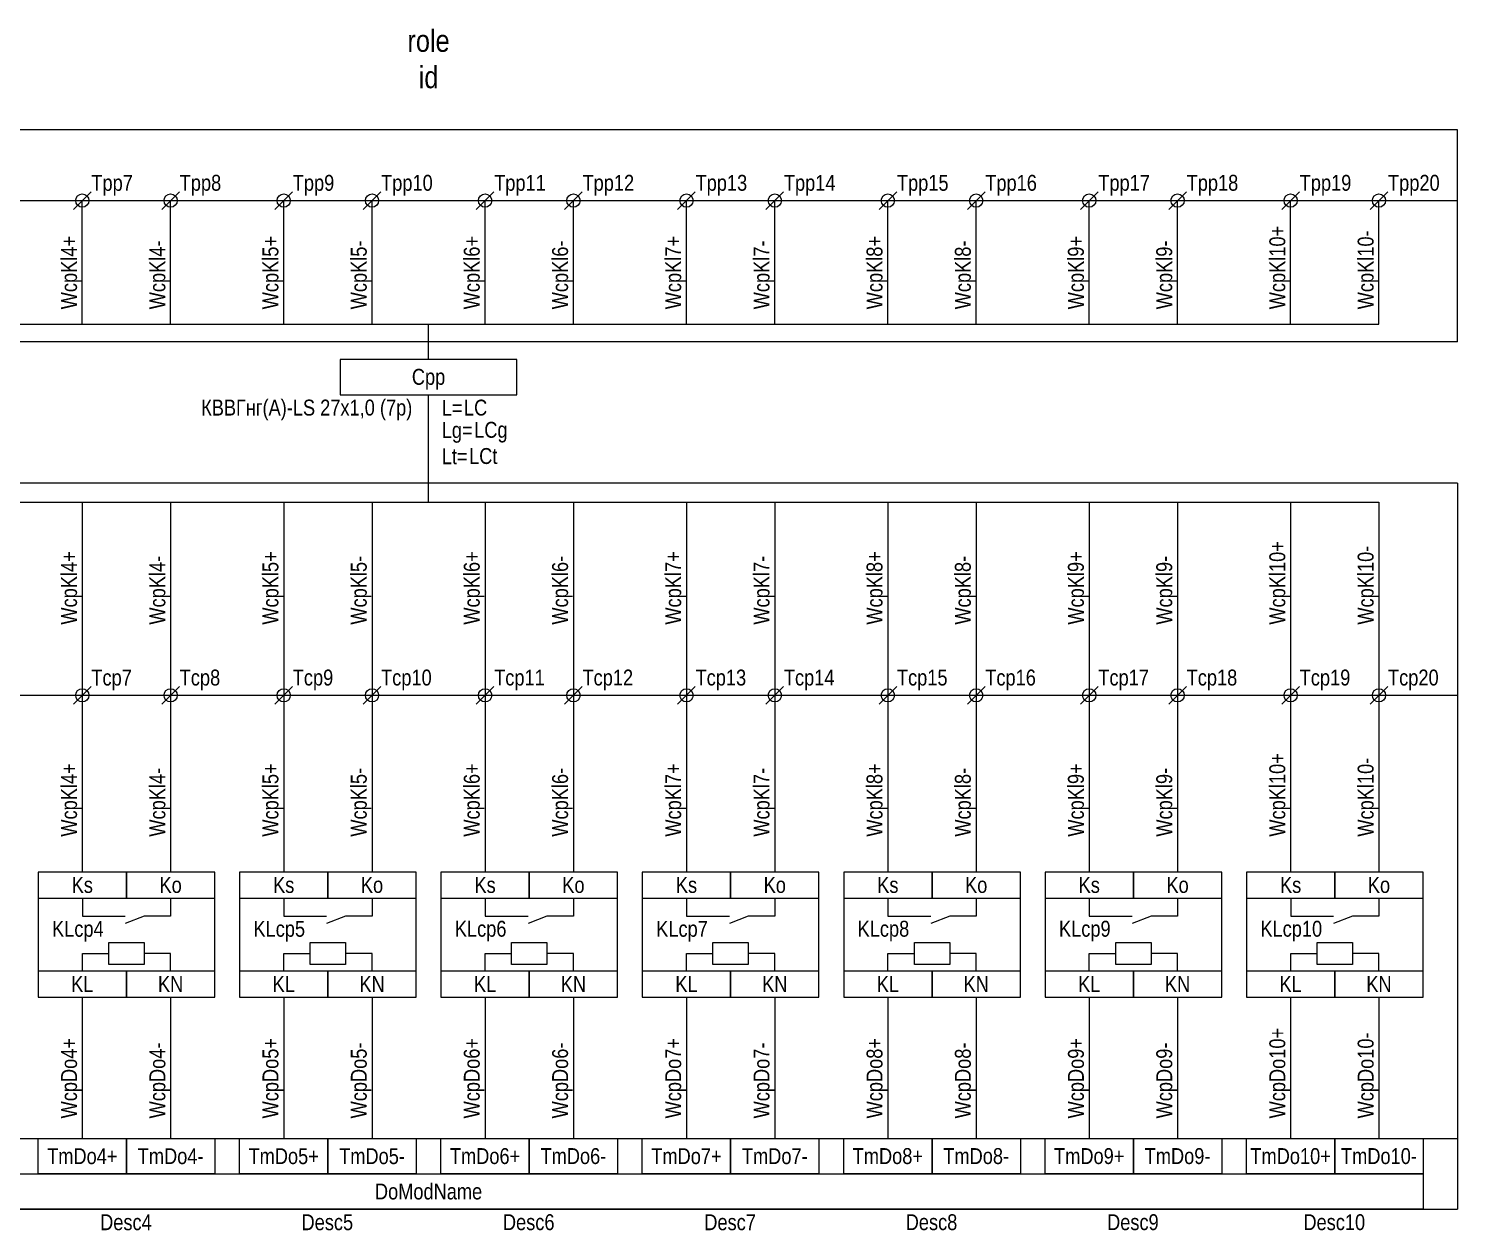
# Model space of a CAD drawing. Header units: millimetres. Extents: x 20 to 296, y -159 to -5.
# Drawn here: x 133.8 to 295.6, y -145.6 to -9.5 of the extents above; entities that cross this region are included whole.
import ezdxf

# ---------------------------------------------------------------- set-up
doc = ezdxf.new("R2010")
doc.units = ezdxf.units.MM
doc.header["$MEASUREMENT"] = 0
doc.linetypes.add('1_1', pattern=[2000, 1000, -1000])
doc.linetypes.add('4_2_1_2', pattern=[6702.777624, 3527.777672, -1763.888836, 0, -1411.111116])
for name, color, linetype in [('cp_params_di', 7, 'Continuous'), ('cp_params_do', 7, 'Continuous'), ('cp_static_di', 7, 'Continuous'), ('cp_static_do', 7, 'Continuous'), ('id_params_di', 7, 'Continuous'), ('id_params_do', 7, 'Continuous'), ('id_static_di', 7, 'Continuous'), ('id_static_do', 7, 'Continuous')]:
    doc.layers.add(name, color=color, linetype=linetype)
doc.styles.add('СГЕНЕРИР_СТИЛЬ_1', font='ARIALN.TTF')

msp = doc.modelspace()

# ---------------------------------------------------------------- linework, layer by layer
at = {"layer": 'cp_static_di', "color": 7, "linetype": '1_1', "lineweight": 15, "ltscale": 100}
msp.add_line((295.603377, -60.999998), (56.525773, -61), dxfattribs=at)
at = {"layer": 'cp_static_di', "color": 7, "linetype": 'Continuous', "lineweight": 15, "ltscale": 100}
for p, q in [((71.525771, -63.142923), (286.720803, -63.142931)), ((139.924115, -63.142925), (139.924117, -85.000002)), ((149.924115, -63.142925), (149.924117, -85.000002)), ((162.723563, -63.142927), (162.723565, -85.000004)), ((172.723563, -63.142927), (172.723565, -85.000004)), ((185.523011, -63.142926), (185.523013, -85.000003)), ((195.523011, -63.142926), (195.523013, -85.000003)), ((208.322459, -63.142928), (208.322461, -85.000005)), ((218.322459, -63.142928), (218.322461, -85.000005)), ((231.121907, -63.142927), (231.121908, -85.000004)), ((241.121907, -63.142927), (241.121908, -85.000004)), ((253.921355, -63.142929), (253.921356, -85.000006)), ((263.921355, -63.142929), (263.921356, -85.000006)), ((276.720803, -63.142931), (276.720804, -85.000008)), ((286.720803, -63.142931), (286.720804, -85.000008)), ((138.924117, -86.000002), (140.924117, -84.000002)), ((148.924117, -86.000002), (150.924117, -84.000002)), ((161.723565, -86.000004), (163.723565, -84.000004)), ((171.723565, -86.000001), (173.723565, -84.000001)), ((184.523013, -86.000003), (186.523013, -84.000003)), ((194.523013, -86.000003), (196.523013, -84.000003)), ((207.322461, -86.000005), (209.322461, -84.000005)), ((217.322461, -86.000002), (219.322461, -84.000002)), ((230.121908, -86.000004), (232.121908, -84.000004)), ((240.121908, -86.000004), (242.121908, -84.000004)), ((252.921356, -86.000006), (254.921356, -84.000006)), ((262.921356, -86.000003), (264.921356, -84.000003)), ((275.720804, -86.000008), (277.720804, -84.000008)), ((285.720804, -86.000005), (287.720804, -84.000005)), ((132.124669, -135.178822), (295.603377, -135.17882)), ((132.124669, -143.178822), (295.603377, -143.17882))]:
    msp.add_line(p, q, dxfattribs=at)
at = {"layer": 'cp_static_di', "color": 7, "linetype": '4_2_1_2', "lineweight": 15, "ltscale": 100}
msp.add_line((56.525773, -85), (295.603377, -84.999998), dxfattribs=at)
at = {"layer": 'cp_static_di', "color": 7, "linetype": 'Continuous', "lineweight": 15, "ltscale": 100}
for centre in [(139.924117, -85.000002), (149.924117, -85.000002), (162.723565, -85.000004), (172.723565, -85.000001), (185.523013, -85.000003), (195.523013, -85.000003), (208.322461, -85.000005), (218.322461, -85.000002), (231.121908, -85.000004), (241.121908, -85.000004), (253.921356, -85.000006), (263.921356, -85.000003), (276.720804, -85.000008), (286.720804, -85.000005)]:
    msp.add_circle(centre, 0.75, dxfattribs=at)
at = {"layer": 'cp_static_do', "color": 7, "linetype": '1_1', "lineweight": 15, "ltscale": 100}
msp.add_line((295.603377, -61), (295.603377, -143.178822), dxfattribs=at)
at = {"layer": 'cp_static_do', "color": 7, "linetype": 'Continuous', "lineweight": 15, "ltscale": 100}
for p, q in [((139.924117, -85.000002), (139.924117, -105.000006)), ((149.924117, -85.000001), (149.924117, -105.000006)), ((162.723565, -85.000004), (162.723565, -105.000008)), ((172.723565, -85.000003), (172.723565, -105.000008)), ((185.523013, -85.000003), (185.523013, -105.000007)), ((195.523013, -85.000002), (195.523013, -105.000007)), ((208.322461, -85.000005), (208.322461, -105.000009)), ((218.322461, -85.000004), (218.322461, -105.000009)), ((231.121908, -85.000004), (231.121908, -105.000008)), ((241.121908, -85.000003), (241.121908, -105.000008)), ((253.921356, -85.000006), (253.921356, -105.000011)), ((263.921356, -85.000005), (263.921356, -105.00001)), ((276.720804, -85.000008), (276.720804, -105.000013)), ((286.720804, -85.000007), (286.720804, -105.000012)), ((139.924117, -119.178823), (139.924117, -135.178823)), ((149.924117, -119.178826), (149.924117, -135.178823)), ((162.723565, -119.178825), (162.723565, -135.178825)), ((172.723565, -119.178828), (172.723565, -135.178825)), ((185.523013, -119.178824), (185.523013, -135.178824)), ((195.523013, -119.178827), (195.523013, -135.178824)), ((208.322461, -119.178826), (208.322461, -135.178826)), ((218.322461, -119.178829), (218.322461, -135.178826)), ((231.121908, -119.178825), (231.121908, -135.178825)), ((241.121908, -119.178828), (241.121908, -135.178825)), ((253.921356, -119.178827), (253.921356, -135.178827)), ((263.921356, -119.17883), (263.921356, -135.178827)), ((276.720804, -119.178829), (276.720804, -135.178829)), ((286.720804, -119.178832), (286.720804, -135.178829))]:
    msp.add_line(p, q, dxfattribs=at)
for points in [[(134.924117, -107.964716), (144.924117, -107.964716), (144.924117, -105.000004), (134.924117, -105.000004)], [(134.924117, -119.178824), (154.924117, -119.178826), (154.924117, -105.000006), (134.924117, -105.000006)], [(144.924117, -107.964716), (154.924117, -107.964714), (154.924117, -105.000004), (144.924117, -105.000004)], [(157.723565, -107.964718), (167.723565, -107.964718), (167.723565, -105.000006), (157.723565, -105.000006)], [(157.723565, -119.178826), (177.723565, -119.178828), (177.723565, -105.000008), (157.723565, -105.000008)], [(167.723565, -107.964718), (177.723565, -107.964716), (177.723565, -105.000006), (167.723565, -105.000006)], [(180.523013, -107.964717), (190.523013, -107.964717), (190.523013, -105.000005), (180.523013, -105.000005)], [(180.523013, -119.178825), (200.523013, -119.178827), (200.523013, -105.000007), (180.523013, -105.000007)], [(190.523013, -107.964717), (200.523013, -107.964715), (200.523013, -105.000005), (190.523013, -105.000005)], [(203.322461, -107.964719), (213.322461, -107.964719), (213.322461, -105.000007), (203.322461, -105.000007)], [(203.322461, -119.178827), (223.322461, -119.178829), (223.322461, -105.000009), (203.322461, -105.000009)], [(213.322461, -107.964719), (223.322461, -107.964717), (223.322461, -105.000007), (213.322461, -105.000007)], [(226.121908, -107.964718), (236.121908, -107.964718), (236.121908, -105.000006), (226.121908, -105.000006)], [(226.121908, -119.178826), (246.121908, -119.178828), (246.121908, -105.000008), (226.121908, -105.000008)], [(236.121908, -107.964718), (246.121908, -107.964716), (246.121908, -105.000006), (236.121908, -105.000006)], [(248.921356, -107.96472), (258.921356, -107.96472), (258.921356, -105.000009), (248.921356, -105.000009)], [(248.921356, -119.178828), (268.921356, -119.178831), (268.921356, -105.00001), (248.921356, -105.00001)], [(258.921356, -107.96472), (268.921356, -107.964719), (268.921356, -105.000009), (258.921356, -105.000009)], [(271.720804, -107.964722), (281.720804, -107.964722), (281.720804, -105.000011), (271.720804, -105.000011)], [(271.720804, -119.17883), (291.720804, -119.178833), (291.720804, -105.000012), (271.720804, -105.000012)], [(281.720804, -107.964722), (291.720804, -107.964721), (291.720804, -105.000011), (281.720804, -105.000011)], [(142.927105, -115.463369), (142.927105, -112.964861), (146.927105, -112.964861), (146.927105, -115.463369)], [(165.726553, -115.463371), (165.726553, -112.964863), (169.726553, -112.964863), (169.726553, -115.463371)], [(188.526001, -115.46337), (188.526001, -112.964862), (192.526001, -112.964862), (192.526001, -115.46337)], [(211.325449, -115.463372), (211.325449, -112.964864), (215.325449, -112.964864), (215.325449, -115.463372)], [(234.124896, -115.463371), (234.124896, -112.964863), (238.124896, -112.964863), (238.124896, -115.463371)], [(256.924344, -115.463373), (256.924344, -112.964865), (260.924344, -112.964865), (260.924344, -115.463373)], [(279.723792, -115.463375), (279.723792, -112.964867), (283.723792, -112.964867), (283.723792, -115.463375)], [(134.924117, -119.178824), (144.924117, -119.178824), (144.924117, -116.214114), (134.924117, -116.214114)], [(144.924117, -119.178824), (154.924117, -119.178824), (154.924117, -116.214116), (144.924117, -116.214114)], [(157.723565, -119.178827), (167.723565, -119.178827), (167.723565, -116.214116), (157.723565, -116.214116)], [(167.723565, -119.178827), (177.723565, -119.178827), (177.723565, -116.214118), (167.723565, -116.214116)], [(180.523013, -119.178826), (190.523013, -119.178826), (190.523013, -116.214115), (180.523013, -116.214115)], [(190.523013, -119.178826), (200.523013, -119.178826), (200.523013, -116.214117), (190.523013, -116.214115)], [(203.322461, -119.178828), (213.322461, -119.178828), (213.322461, -116.214117), (203.322461, -116.214117)], [(213.322461, -119.178828), (223.322461, -119.178828), (223.322461, -116.214119), (213.322461, -116.214117)], [(226.121908, -119.178827), (236.121908, -119.178827), (236.121908, -116.214116), (226.121908, -116.214116)], [(236.121908, -119.178827), (246.121908, -119.178827), (246.121908, -116.214118), (236.121908, -116.214116)], [(248.921356, -119.178829), (258.921356, -119.178829), (258.921356, -116.214118), (248.921356, -116.214118)], [(258.921356, -119.178829), (268.921356, -119.178829), (268.921356, -116.214121), (258.921356, -116.214118)], [(271.720804, -119.178831), (281.720804, -119.178831), (281.720804, -116.21412), (271.720804, -116.21412)], [(281.720804, -119.178831), (291.720804, -119.178831), (291.720804, -116.214123), (281.720804, -116.21412)], [(134.924117, -135.178823), (144.924117, -135.178823), (144.924117, -139.178823), (134.924117, -139.178823)], [(144.924117, -135.178823), (154.924117, -135.178823), (154.924117, -139.178823), (144.924117, -139.178823)], [(157.723565, -135.178825), (167.723565, -135.178825), (167.723565, -139.178825), (157.723565, -139.178825)], [(167.723565, -135.178825), (177.723565, -135.178825), (177.723565, -139.178825), (167.723565, -139.178825)], [(180.523013, -135.178824), (190.523013, -135.178824), (190.523013, -139.178824), (180.523013, -139.178824)], [(190.523013, -135.178824), (200.523013, -135.178824), (200.523013, -139.178824), (190.523013, -139.178824)], [(203.322461, -135.178826), (213.322461, -135.178826), (213.322461, -139.178826), (203.322461, -139.178826)], [(213.322461, -135.178826), (223.322461, -135.178826), (223.322461, -139.178826), (213.322461, -139.178826)], [(226.121908, -135.178825), (236.121908, -135.178825), (236.121908, -139.178825), (226.121908, -139.178825)], [(236.121908, -135.178825), (246.121908, -135.178825), (246.121908, -139.178825), (236.121908, -139.178825)], [(248.921356, -135.178827), (258.921356, -135.178827), (258.921356, -139.178827), (248.921356, -139.178827)], [(258.921356, -135.178827), (268.921356, -135.178827), (268.921356, -139.178827), (258.921356, -139.178827)], [(271.720804, -135.178829), (281.720804, -135.178829), (281.720804, -139.178829), (271.720804, -139.178829)], [(281.720804, -135.178829), (291.720804, -135.178829), (291.720804, -139.178829), (281.720804, -139.178829)], [(66.525773, -139.178822), (291.720804, -139.178822), (291.720804, -143.178822), (66.525773, -143.178822)]]:
    msp.add_lwpolyline(points, close=True, dxfattribs=at)
for points in [[(139.930086, -107.964715), (139.930086, -110.000156), (142.927101, -110.000156)], [(149.924117, -107.964715), (149.924117, -110.000156), (146.927101, -110.000156)], [(162.729534, -107.964717), (162.729534, -110.000158), (165.726549, -110.000158)], [(172.723565, -107.964717), (172.723565, -110.000158), (169.726549, -110.000158)], [(185.528982, -107.964716), (185.528982, -110.000157), (188.525997, -110.000157)], [(195.523013, -107.964716), (195.523013, -110.000157), (192.525997, -110.000157)], [(208.32843, -107.964718), (208.32843, -110.000159), (211.325445, -110.000159)], [(218.322461, -107.964718), (218.322461, -110.000159), (215.325445, -110.000159)], [(231.127878, -107.964717), (231.127878, -110.000158), (234.124893, -110.000158)], [(241.121908, -107.964717), (241.121908, -110.000158), (238.124893, -110.000158)], [(253.927325, -107.964719), (253.927325, -110.00016), (256.924341, -110.00016)], [(263.921356, -107.964719), (263.921356, -110.00016), (260.924341, -110.00016)], [(276.726773, -107.964721), (276.726773, -110.000162), (279.723789, -110.000162)], [(286.720804, -107.964721), (286.720804, -110.000162), (283.723789, -110.000162)], [(142.927101, -110.000156), (144.789, -110.000156)], [(146.927101, -110.000156), (144.78956, -110.828088)], [(165.726549, -110.000158), (167.588448, -110.000158)], [(169.726549, -110.000158), (167.589008, -110.82809)], [(188.525997, -110.000157), (190.387896, -110.000157)], [(192.525997, -110.000157), (190.388456, -110.828089)], [(211.325445, -110.000159), (213.187344, -110.000159)], [(215.325445, -110.000159), (213.187904, -110.828091)], [(234.124893, -110.000158), (235.986792, -110.000158)], [(238.124893, -110.000158), (235.987352, -110.82809)], [(256.924341, -110.00016), (258.78624, -110.00016)], [(260.924341, -110.00016), (258.7868, -110.828092)], [(279.723789, -110.000162), (281.585688, -110.000162)], [(283.723789, -110.000162), (281.586248, -110.828094)], [(139.930089, -116.214115), (139.930089, -114.214115), (142.927105, -114.214115)], [(149.92412, -116.214115), (149.92412, -114.214115), (146.927105, -114.214115)], [(162.729537, -116.214117), (162.729537, -114.214117), (165.726553, -114.214117)], [(172.723568, -116.214117), (172.723568, -114.214117), (169.726553, -114.214117)], [(185.528985, -116.214116), (185.528985, -114.214116), (188.526001, -114.214116)], [(195.523016, -116.214116), (195.523016, -114.214116), (192.526001, -114.214116)], [(208.328433, -116.214118), (208.328433, -114.214118), (211.325449, -114.214118)], [(218.322464, -116.214118), (218.322464, -114.214118), (215.325449, -114.214118)], [(231.127881, -116.214117), (231.127881, -114.214117), (234.124896, -114.214117)], [(241.121912, -116.214117), (241.121912, -114.214117), (238.124896, -114.214117)], [(253.927329, -116.214119), (253.927329, -114.214119), (256.924344, -114.214119)], [(263.92136, -116.214119), (263.92136, -114.214119), (260.924344, -114.214119)], [(276.726777, -116.214121), (276.726777, -114.214121), (279.723792, -114.214121)], [(286.720808, -116.214121), (286.720808, -114.214121), (283.723792, -114.214121)]]:
    msp.add_lwpolyline(points, dxfattribs=at)
at = {"layer": 'id_static_di', "color": 7, "linetype": 'Continuous', "lineweight": 15, "ltscale": 100}
msp.add_line((179.123287, -63.142927), (179.123287, -51.000003), dxfattribs=at)
at = {"layer": 'id_static_do', "color": 7, "linetype": '1_1', "lineweight": 15, "ltscale": 100}
for p, q in [((295.603377, -20.999999), (64.809561, -21)), ((295.603377, -44.999991), (295.603377, -20.999996)), ((295.603377, -44.999998), (64.809561, -45))]:
    msp.add_line(p, q, dxfattribs=at)
at = {"layer": 'id_static_do', "color": 7, "linetype": '4_2_1_2', "lineweight": 15, "ltscale": 100}
msp.add_line((64.809561, -29), (295.603377, -28.999999), dxfattribs=at)
at = {"layer": 'id_static_do', "color": 7, "linetype": 'Continuous', "lineweight": 15, "ltscale": 100}
for p, q in [((138.924125, -29.999998), (140.924125, -27.999998)), ((139.924125, -42.999968), (139.924125, -28.999998)), ((148.924125, -29.999998), (150.924125, -27.999998)), ((149.924125, -42.999968), (149.924125, -28.999998)), ((161.723583, -29.999997), (163.723583, -27.999997)), ((162.723583, -42.999967), (162.723583, -28.999997)), ((171.723583, -29.999997), (173.723583, -27.999997)), ((172.723583, -42.999966), (172.723583, -28.999997)), ((184.523041, -29.999996), (186.523041, -27.999996)), ((185.523041, -42.999966), (185.523041, -28.999996)), ((194.523041, -29.999995), (196.523041, -27.999995)), ((195.523041, -42.999965), (195.523041, -28.999995)), ((207.322479, -29.999996), (209.322479, -27.999996)), ((208.322498, -42.999964), (208.322498, -28.999995)), ((217.322498, -29.999994), (219.322498, -27.999994)), ((218.322498, -42.999964), (218.322498, -28.999994)), ((230.121956, -29.999993), (232.121956, -27.999993)), ((231.121956, -42.999963), (231.121956, -28.999993)), ((240.121956, -29.999993), (242.121956, -27.999993)), ((241.121956, -42.999963), (241.121956, -28.999993)), ((252.921414, -29.999992), (254.921414, -27.999992)), ((253.921414, -42.999962), (253.921414, -28.999992)), ((262.921414, -29.999992), (264.921414, -27.999992)), ((263.921414, -42.999962), (263.921414, -28.999992)), ((275.720852, -29.999993), (277.720852, -27.999993)), ((276.720872, -42.999961), (276.720872, -28.999991)), ((285.720872, -29.999991), (287.720872, -27.999991)), ((286.720872, -42.999961), (286.720872, -28.999991)), ((71.525771, -42.99997), (286.720872, -42.999961)), ((179.123287, -46.999975), (179.123287, -42.999973))]:
    msp.add_line(p, q, dxfattribs=at)
msp.add_lwpolyline([(169.123287, -51.000003), (189.123287, -51.000003), (189.123287, -47.000003), (169.123287, -47.000003)], close=True, dxfattribs=at)
for centre in [(139.924125, -28.999998), (149.924125, -28.999998), (162.723583, -28.999997), (172.723583, -28.999997), (185.523041, -28.999996), (195.523041, -28.999995), (208.322479, -28.999996), (218.322498, -28.999994), (231.121956, -28.999993), (241.121956, -28.999993), (253.921414, -28.999992), (263.921414, -28.999992), (276.720852, -28.999993), (286.720872, -28.999991)]:
    msp.add_circle(centre, 0.75, dxfattribs=at)

# ---------------------------------------------------------------- texts
at = {"layer": 'cp_params_di', "color": 7, "linetype": 'Continuous', "lineweight": 15, "char_height": 1.8, "attachment_point": 1, "style": 'СГЕНЕРИР_СТИЛЬ_1'}
for s, insert in [('\\A1;{\\pql;\\fArial Narrow|b0|i0|c204|p34;Tcp\\fArial Narrow|b0|i0|c204|p34;7}', (140.950974, -82.094981)), ('\\A1;{\\pql;\\fArial Narrow|b0|i0|c204|p34;Tcp\\fArial Narrow|b0|i0|c204|p34;8}', (150.950974, -82.087358)), ('\\A1;{\\pql;\\fArial Narrow|b0|i0|c204|p34;Tcp\\fArial Narrow|b0|i0|c204|p34;9}', (163.750422, -82.08736)), ('\\A1;{\\pql;\\fArial Narrow|b0|i0|c204|p34;Tcp\\fArial Narrow|b0|i0|c204|p34;10}', (173.750432, -82.087359)), ('\\A1;{\\pql;\\fArial Narrow|b0|i0|c204|p34;Tcp\\fArial Narrow|b0|i0|c204|p34;11}', (186.54987, -82.087359)), ('\\A1;{\\pql;\\fArial Narrow|b0|i0|c204|p34;Tcp\\fArial Narrow|b0|i0|c204|p34;12}', (196.54987, -82.087359)), ('\\A1;{\\pql;\\fArial Narrow|b0|i0|c204|p34;Tcp\\fArial Narrow|b0|i0|c204|p34;13}', (209.349318, -82.087361)), ('\\A1;{\\pql;\\fArial Narrow|b0|i0|c204|p34;Tcp\\fArial Narrow|b0|i0|c204|p34;14}', (219.349328, -82.08736)), ('\\A1;{\\pql;\\fArial Narrow|b0|i0|c204|p34;Tcp\\fArial Narrow|b0|i0|c204|p34;15}', (232.148766, -82.08736)), ('\\A1;{\\pql;\\fArial Narrow|b0|i0|c204|p34;Tcp\\fArial Narrow|b0|i0|c204|p34;16}', (242.148766, -82.08736)), ('\\A1;{\\pql;\\fArial Narrow|b0|i0|c204|p34;Tcp\\fArial Narrow|b0|i0|c204|p34;17}', (254.948214, -82.087362)), ('\\A1;{\\pql;\\fArial Narrow|b0|i0|c204|p34;Tcp\\fArial Narrow|b0|i0|c204|p34;18}', (264.948224, -82.087361)), ('\\A1;{\\pql;\\fArial Narrow|b0|i0|c204|p34;Tcp\\fArial Narrow|b0|i0|c204|p34;19}', (277.747662, -82.087364)), ('\\A1;{\\pql;\\fArial Narrow|b0|i0|c204|p34;Tcp\\fArial Narrow|b0|i0|c204|p34;20}', (287.747672, -82.087363))]:
    msp.add_mtext(s, dxfattribs=dict(at, insert=insert))
at = {"layer": 'cp_params_do', "color": 7, "linetype": 'Continuous', "lineweight": 15, "char_height": 1.8, "attachment_point": 1, "rotation": 90, "style": 'СГЕНЕРИР_СТИЛЬ_1'}
for s, insert in [('\\A1;{\\pql;\\pt2.5;\\fArial Narrow|b0|i0|c204|p34;WcpKl\\fArial Narrow|b0|i0|c204|p34;10\\fArial Narrow|b0|i0|c204|p34;+}', (274.311343, -41.308688)), ('\\A1;{\\pql;\\fArial Narrow|b0|i0|c204|p34;WcpKl\\fArial Narrow|b0|i0|c204|p34;4\\fArial Narrow|b0|i0|c204|p34;+}', (137.522279, -41.308681)), ('\\A1;{\\pql;\\fArial Narrow|b0|i0|c204|p34;WcpKl\\fArial Narrow|b0|i0|c204|p34;4\\fArial Narrow|b0|i0|c204|p34;-}', (147.522279, -41.308681)), ('\\A1;{\\pql;\\pt2.5;\\fArial Narrow|b0|i0|c204|p34;WcpK\\fArial Narrow|b0|i0|c204|p34;l5\\fArial Narrow|b0|i0|c204|p34;+}', (160.321727, -41.308683)), ('\\A1;{\\pql;\\fArial Narrow|b0|i0|c204|p34;WcpKl\\fArial Narrow|b0|i0|c204|p34;5\\fArial Narrow|b0|i0|c204|p34;-}', (170.321727, -41.308683)), ('\\A1;{\\pql;\\fArial Narrow|b0|i0|c204|p34;WcpKl\\fArial Narrow|b0|i0|c204|p34;6\\fArial Narrow|b0|i0|c204|p34;+}', (183.113551, -41.308682)), ('\\A1;{\\pql;\\fArial Narrow|b0|i0|c204|p34;WcpKl\\fArial Narrow|b0|i0|c204|p34;6\\fArial Narrow|b0|i0|c204|p34;-}', (193.113551, -41.308682)), ('\\A1;{\\pql;\\pt2.5;\\fArial Narrow|b0|i0|c204|p34;WcpKl\\fArial Narrow|b0|i0|c204|p34;7\\fArial Narrow|b0|i0|c204|p34;+}', (205.920622, -41.308684)), ('\\A1;{\\pql;\\fArial Narrow|b0|i0|c204|p34;WcpKl\\fArial Narrow|b0|i0|c204|p34;7\\fArial Narrow|b0|i0|c204|p34;-}', (215.920622, -41.308684)), ('\\A1;{\\pql;\\fArial Narrow|b0|i0|c204|p34;WcpKl\\fArial Narrow|b0|i0|c204|p34;8\\fArial Narrow|b0|i0|c204|p34;+}', (228.712447, -41.308684)), ('\\A1;{\\pql;\\fArial Narrow|b0|i0|c204|p34;WcpKl\\fArial Narrow|b0|i0|c204|p34;8\\fArial Narrow|b0|i0|c204|p34;-}', (238.712447, -41.308683)), ('\\A1;{\\pql;\\pt2.5;\\fArial Narrow|b0|i0|c204|p34;WcpKl\\fArial Narrow|b0|i0|c204|p34;9\\fArial Narrow|b0|i0|c204|p34;+}', (251.511895, -41.308686)), ('\\A1;{\\pql;\\fArial Narrow|b0|i0|c204|p34;WcpKl\\fArial Narrow|b0|i0|c204|p34;9\\fArial Narrow|b0|i0|c204|p34;-}', (261.511895, -41.308685)), ('\\A1;{\\pql;\\fArial Narrow|b0|i0|c204|p34;WcpKl\\fArial Narrow|b0|i0|c204|p34;10\\fArial Narrow|b0|i0|c204|p34;-}', (284.311343, -41.308687)), ('\\A1;{\\pql;\\pt2.5;\\fArial Narrow|b0|i0|c204|p34;WcpKl\\fArial Narrow|b0|i0|c204|p34;10\\fArial Narrow|b0|i0|c204|p34;+}', (274.311343, -77.000007)), ('\\A1;{\\pql;\\fArial Narrow|b0|i0|c204|p34;WcpKl\\fArial Narrow|b0|i0|c204|p34;4\\fArial Narrow|b0|i0|c204|p34;+}', (137.522279, -77.000001)), ('\\A1;{\\pql;\\fArial Narrow|b0|i0|c204|p34;WcpKl\\fArial Narrow|b0|i0|c204|p34;4\\fArial Narrow|b0|i0|c204|p34;-}', (147.522279, -77)), ('\\A1;{\\pql;\\pt2.5;\\fArial Narrow|b0|i0|c204|p34;WcpK\\fArial Narrow|b0|i0|c204|p34;l5\\fArial Narrow|b0|i0|c204|p34;+}', (160.321727, -77.000003)), ('\\A1;{\\pql;\\fArial Narrow|b0|i0|c204|p34;WcpKl\\fArial Narrow|b0|i0|c204|p34;5\\fArial Narrow|b0|i0|c204|p34;-}', (170.321727, -77.000002)), ('\\A1;{\\pql;\\fArial Narrow|b0|i0|c204|p34;WcpKl\\fArial Narrow|b0|i0|c204|p34;6\\fArial Narrow|b0|i0|c204|p34;+}', (183.113551, -77.000002)), ('\\A1;{\\pql;\\fArial Narrow|b0|i0|c204|p34;WcpKl\\fArial Narrow|b0|i0|c204|p34;6\\fArial Narrow|b0|i0|c204|p34;-}', (193.113551, -77.000001)), ('\\A1;{\\pql;\\pt2.5;\\fArial Narrow|b0|i0|c204|p34;WcpKl\\fArial Narrow|b0|i0|c204|p34;7\\fArial Narrow|b0|i0|c204|p34;+}', (205.920622, -77.000004)), ('\\A1;{\\pql;\\fArial Narrow|b0|i0|c204|p34;WcpKl\\fArial Narrow|b0|i0|c204|p34;7\\fArial Narrow|b0|i0|c204|p34;-}', (215.920622, -77.000003)), ('\\A1;{\\pql;\\fArial Narrow|b0|i0|c204|p34;WcpKl\\fArial Narrow|b0|i0|c204|p34;8\\fArial Narrow|b0|i0|c204|p34;+}', (228.712447, -77.000003)), ('\\A1;{\\pql;\\fArial Narrow|b0|i0|c204|p34;WcpKl\\fArial Narrow|b0|i0|c204|p34;8\\fArial Narrow|b0|i0|c204|p34;-}', (238.712447, -77.000002)), ('\\A1;{\\pql;\\pt2.5;\\fArial Narrow|b0|i0|c204|p34;WcpKl\\fArial Narrow|b0|i0|c204|p34;9\\fArial Narrow|b0|i0|c204|p34;+}', (251.511895, -77.000005)), ('\\A1;{\\pql;\\fArial Narrow|b0|i0|c204|p34;WcpKl\\fArial Narrow|b0|i0|c204|p34;9\\fArial Narrow|b0|i0|c204|p34;-}', (261.511895, -77.000004)), ('\\A1;{\\pql;\\fArial Narrow|b0|i0|c204|p34;WcpKl\\fArial Narrow|b0|i0|c204|p34;10\\fArial Narrow|b0|i0|c204|p34;-}', (284.311343, -77.000006)), ('\\A1;{\\pql;\\pt2.5;\\fArial Narrow|b0|i0|c204|p34;WcpKl\\fArial Narrow|b0|i0|c204|p34;10\\fArial Narrow|b0|i0|c204|p34;+}', (274.311343, -101.000008)), ('\\A1;{\\pql;\\fArial Narrow|b0|i0|c204|p34;WcpKl\\fArial Narrow|b0|i0|c204|p34;10\\fArial Narrow|b0|i0|c204|p34;-}', (284.311343, -101.000007)), ('\\A1;{\\pql;\\fArial Narrow|b0|i0|c204|p34;WcpKl\\fArial Narrow|b0|i0|c204|p34;4\\fArial Narrow|b0|i0|c204|p34;+}', (137.522279, -101.000002)), ('\\A1;{\\pql;\\fArial Narrow|b0|i0|c204|p34;WcpKl\\fArial Narrow|b0|i0|c204|p34;4\\fArial Narrow|b0|i0|c204|p34;-}', (147.522279, -101.000001)), ('\\A1;{\\pql;\\pt2.5;\\fArial Narrow|b0|i0|c204|p34;WcpK\\fArial Narrow|b0|i0|c204|p34;l5\\fArial Narrow|b0|i0|c204|p34;+}', (160.321727, -101.000004)), ('\\A1;{\\pql;\\fArial Narrow|b0|i0|c204|p34;WcpKl\\fArial Narrow|b0|i0|c204|p34;5\\fArial Narrow|b0|i0|c204|p34;-}', (170.321727, -101.000003)), ('\\A1;{\\pql;\\fArial Narrow|b0|i0|c204|p34;WcpKl\\fArial Narrow|b0|i0|c204|p34;6\\fArial Narrow|b0|i0|c204|p34;+}', (183.113551, -101.000003)), ('\\A1;{\\pql;\\fArial Narrow|b0|i0|c204|p34;WcpKl\\fArial Narrow|b0|i0|c204|p34;6\\fArial Narrow|b0|i0|c204|p34;-}', (193.113551, -101.000002)), ('\\A1;{\\pql;\\pt2.5;\\fArial Narrow|b0|i0|c204|p34;WcpKl\\fArial Narrow|b0|i0|c204|p34;7\\fArial Narrow|b0|i0|c204|p34;+}', (205.920622, -101.000005)), ('\\A1;{\\pql;\\fArial Narrow|b0|i0|c204|p34;WcpKl\\fArial Narrow|b0|i0|c204|p34;7\\fArial Narrow|b0|i0|c204|p34;-}', (215.920622, -101.000004)), ('\\A1;{\\pql;\\fArial Narrow|b0|i0|c204|p34;WcpKl\\fArial Narrow|b0|i0|c204|p34;8\\fArial Narrow|b0|i0|c204|p34;+}', (228.712447, -101.000004)), ('\\A1;{\\pql;\\fArial Narrow|b0|i0|c204|p34;WcpKl\\fArial Narrow|b0|i0|c204|p34;8\\fArial Narrow|b0|i0|c204|p34;-}', (238.712447, -101.000003)), ('\\A1;{\\pql;\\pt2.5;\\fArial Narrow|b0|i0|c204|p34;WcpKl\\fArial Narrow|b0|i0|c204|p34;9\\fArial Narrow|b0|i0|c204|p34;+}', (251.511895, -101.000006)), ('\\A1;{\\pql;\\fArial Narrow|b0|i0|c204|p34;WcpKl\\fArial Narrow|b0|i0|c204|p34;9\\fArial Narrow|b0|i0|c204|p34;-}', (261.511895, -101.000005)), ('\\A1;{\\pql;\\fArial Narrow|b0|i0|c204|p34;WcpDo\\fArial Narrow|b0|i0|c204|p34;10\\fArial Narrow|b0|i0|c204|p34;+}', (274.311341, -132.894208)), ('\\A1;{\\pql;\\fArial Narrow|b0|i0|c204|p34;WcpDo\\fArial Narrow|b0|i0|c204|p34;4\\fArial Narrow|b0|i0|c204|p34;+}', (137.522277, -132.894201)), ('\\A1;{\\pql;\\fArial Narrow|b0|i0|c204|p34;WcpDo\\fArial Narrow|b0|i0|c204|p34;4\\fArial Narrow|b0|i0|c204|p34;-}', (147.522273, -132.894197)), ('\\A1;{\\pql;\\fArial Narrow|b0|i0|c204|p34;WcpDo\\fArial Narrow|b0|i0|c204|p34;5\\fArial Narrow|b0|i0|c204|p34;+}', (160.321725, -132.894203)), ('\\A1;{\\pql;\\fArial Narrow|b0|i0|c204|p34;WcpDo\\fArial Narrow|b0|i0|c204|p34;5\\fArial Narrow|b0|i0|c204|p34;-}', (170.321721, -132.894199)), ('\\A1;{\\pql;\\fArial Narrow|b0|i0|c204|p34;WcpDo\\fArial Narrow|b0|i0|c204|p34;6\\fArial Narrow|b0|i0|c204|p34;+}', (183.11355, -132.894203)), ('\\A1;{\\pql;\\fArial Narrow|b0|i0|c204|p34;WcpDo\\fArial Narrow|b0|i0|c204|p34;6\\fArial Narrow|b0|i0|c204|p34;-}', (193.113546, -132.894198)), ('\\A1;{\\pql;\\fArial Narrow|b0|i0|c204|p34;WcpDo\\fArial Narrow|b0|i0|c204|p34;7\\fArial Narrow|b0|i0|c204|p34;+}', (205.920621, -132.894205)), ('\\A1;{\\pql;\\fArial Narrow|b0|i0|c204|p34;WcpDo\\fArial Narrow|b0|i0|c204|p34;7\\fArial Narrow|b0|i0|c204|p34;-}', (215.920617, -132.8942)), ('\\A1;{\\pql;\\fArial Narrow|b0|i0|c204|p34;WcpDo\\fArial Narrow|b0|i0|c204|p34;8\\fArial Narrow|b0|i0|c204|p34;+}', (228.712446, -132.894204)), ('\\A1;{\\pql;\\fArial Narrow|b0|i0|c204|p34;WcpDo\\fArial Narrow|b0|i0|c204|p34;8\\fArial Narrow|b0|i0|c204|p34;-}', (238.712441, -132.894199)), ('\\A1;{\\pql;\\fArial Narrow|b0|i0|c204|p34;WcpDo\\fArial Narrow|b0|i0|c204|p34;9\\fArial Narrow|b0|i0|c204|p34;+}', (251.511893, -132.894206)), ('\\A1;{\\pql;\\fArial Narrow|b0|i0|c204|p34;WcpDo\\fArial Narrow|b0|i0|c204|p34;9\\fArial Narrow|b0|i0|c204|p34;-}', (261.511889, -132.894201)), ('\\A1;{\\pql;\\fArial Narrow|b0|i0|c204|p34;WcpDo\\fArial Narrow|b0|i0|c204|p34;10\\fArial Narrow|b0|i0|c204|p34;-}', (284.311337, -132.894203))]:
    msp.add_mtext(s, dxfattribs=dict(at, insert=insert))
at = {"layer": 'cp_params_do', "color": 7, "linetype": 'Continuous', "lineweight": 15, "char_height": 1.8, "attachment_point": 2, "style": 'СГЕНЕРИР_СТИЛЬ_1'}
for s, insert in [('\\A1;{\\pqc;\\fArial Narrow|b0|i0|c204|p34;Ks}', (139.924117, -105.562877)), ('\\A1;{\\pqc;\\fArial Narrow|b0|i0|c204|p34;Ko}', (149.924117, -105.562876)), ('\\A1;{\\pqc;\\fArial Narrow|b0|i0|c204|p34;Ks}', (162.723565, -105.562879)), ('\\A1;{\\pqc;\\fArial Narrow|b0|i0|c204|p34;Ko}', (172.723565, -105.562878)), ('\\A1;{\\pqc;\\fArial Narrow|b0|i0|c204|p34;Ks}', (185.523013, -105.562878)), ('\\A1;{\\pqc;\\fArial Narrow|b0|i0|c204|p34;Ko}', (195.523013, -105.562877)), ('\\A1;{\\pqc;\\fArial Narrow|b0|i0|c204|p34;Ks}', (208.322461, -105.56288)), ('\\A1;{\\pqc;\\fArial Narrow|b0|i0|c204|p34;Ko}', (218.322461, -105.562879)), ('\\A1;{\\pqc;\\fArial Narrow|b0|i0|c204|p34;Ks}', (231.121908, -105.562879)), ('\\A1;{\\pqc;\\fArial Narrow|b0|i0|c204|p34;Ko}', (241.121908, -105.562878)), ('\\A1;{\\pqc;\\fArial Narrow|b0|i0|c204|p34;Ks}', (253.921356, -105.562881)), ('\\A1;{\\pqc;\\fArial Narrow|b0|i0|c204|p34;Ko}', (263.921356, -105.56288)), ('\\A1;{\\pqc;\\fArial Narrow|b0|i0|c204|p34;Ks}', (276.720804, -105.562883)), ('\\A1;{\\pqc;\\fArial Narrow|b0|i0|c204|p34;Ko}', (286.720804, -105.562882)), ('\\A1;{\\pqc;\\fArial Narrow|b0|i0|c204|p34;KLcp\\fArial Narrow|b0|i0|c204|p34;4}', (139.421852, -110.527584)), ('\\A1;{\\pqc;\\fArial Narrow|b0|i0|c204|p34;KLcp\\fArial Narrow|b0|i0|c204|p34;5}', (162.2213, -110.527586)), ('\\A1;{\\pqc;\\fArial Narrow|b0|i0|c204|p34;KLcp\\fArial Narrow|b0|i0|c204|p34;6}', (185.020748, -110.519962)), ('\\A1;{\\pqc;\\fArial Narrow|b0|i0|c204|p34;KLcp\\fArial Narrow|b0|i0|c204|p34;7}', (207.820196, -110.527587)), ('\\A1;{\\pqc;\\fArial Narrow|b0|i0|c204|p34;KLcp\\fArial Narrow|b0|i0|c204|p34;8}', (230.619644, -110.519963)), ('\\A1;{\\pqc;\\fArial Narrow|b0|i0|c204|p34;KLcp\\fArial Narrow|b0|i0|c204|p34;9}', (253.419092, -110.519965)), ('\\A1;{\\pqc;\\fArial Narrow|b0|i0|c204|p34;KLcp\\fArial Narrow|b0|i0|c204|p34;10}', (276.794536, -110.519967)), ('\\A1;{\\pqc;\\fArial Narrow|b0|i0|c204|p34;KL}', (139.924117, -116.776985)), ('\\A1;{\\pqc;\\fArial Narrow|b0|i0|c204|p34;KN}', (149.924117, -116.776988)), ('\\A1;{\\pqc;\\fArial Narrow|b0|i0|c204|p34;KL}', (162.723565, -116.776987)), ('\\A1;{\\pqc;\\fArial Narrow|b0|i0|c204|p34;KN}', (172.723565, -116.77699)), ('\\A1;{\\pqc;\\fArial Narrow|b0|i0|c204|p34;KL}', (185.523013, -116.776986)), ('\\A1;{\\pqc;\\fArial Narrow|b0|i0|c204|p34;KN}', (195.523013, -116.776989)), ('\\A1;{\\pqc;\\fArial Narrow|b0|i0|c204|p34;KL}', (208.322461, -116.776988)), ('\\A1;{\\pqc;\\fArial Narrow|b0|i0|c204|p34;KN}', (218.322461, -116.776991)), ('\\A1;{\\pqc;\\fArial Narrow|b0|i0|c204|p34;KL}', (231.121908, -116.776987)), ('\\A1;{\\pqc;\\fArial Narrow|b0|i0|c204|p34;KN}', (241.121908, -116.77699)), ('\\A1;{\\pqc;\\fArial Narrow|b0|i0|c204|p34;KL}', (253.921356, -116.776989)), ('\\A1;{\\pqc;\\fArial Narrow|b0|i0|c204|p34;KN}', (263.921356, -116.776992)), ('\\A1;{\\pqc;\\fArial Narrow|b0|i0|c204|p34;KL}', (276.720804, -116.776991)), ('\\A1;{\\pqc;\\fArial Narrow|b0|i0|c204|p34;KN}', (286.720804, -116.776994)), ('\\A1;{\\pqc;\\fArial Narrow|b0|i0|c204|p34;TmDo\\fArial Narrow|b0|i0|c204|p34;4\\fArial Narrow|b0|i0|c204|p34;+}', (139.924117, -136.259341)), ('\\A1;{\\pqc;\\fArial Narrow|b0|i0|c204|p34;TmDo\\fArial Narrow|b0|i0|c204|p34;4\\fArial Narrow|b0|i0|c204|p34;-}', (149.924117, -136.259341)), ('\\A1;{\\pqc;\\fArial Narrow|b0|i0|c204|p34;TmDo\\fArial Narrow|b0|i0|c204|p34;5\\fArial Narrow|b0|i0|c204|p34;+}', (162.723565, -136.259343)), ('\\A1;{\\pqc;\\fArial Narrow|b0|i0|c204|p34;TmDo\\fArial Narrow|b0|i0|c204|p34;5\\fArial Narrow|b0|i0|c204|p34;-}', (172.723565, -136.259343)), ('\\A1;{\\pqc;\\fArial Narrow|b0|i0|c204|p34;TmDo\\fArial Narrow|b0|i0|c204|p34;6\\fArial Narrow|b0|i0|c204|p34;+}', (185.523013, -136.251719)), ('\\A1;{\\pqc;\\fArial Narrow|b0|i0|c204|p34;TmDo\\fArial Narrow|b0|i0|c204|p34;6\\fArial Narrow|b0|i0|c204|p34;-}', (195.523013, -136.251719)), ('\\A1;{\\pqc;\\fArial Narrow|b0|i0|c204|p34;TmDo\\fArial Narrow|b0|i0|c204|p34;7\\fArial Narrow|b0|i0|c204|p34;+}', (208.322461, -136.259344)), ('\\A1;{\\pqc;\\fArial Narrow|b0|i0|c204|p34;TmDo\\fArial Narrow|b0|i0|c204|p34;7\\fArial Narrow|b0|i0|c204|p34;-}', (218.322461, -136.259344)), ('\\A1;{\\pqc;\\fArial Narrow|b0|i0|c204|p34;TmDo\\fArial Narrow|b0|i0|c204|p34;8\\fArial Narrow|b0|i0|c204|p34;+}', (231.121908, -136.25172)), ('\\A1;{\\pqc;\\fArial Narrow|b0|i0|c204|p34;TmDo\\fArial Narrow|b0|i0|c204|p34;8\\fArial Narrow|b0|i0|c204|p34;-}', (241.121908, -136.25172)), ('\\A1;{\\pqc;\\fArial Narrow|b0|i0|c204|p34;TmDo\\fArial Narrow|b0|i0|c204|p34;9\\fArial Narrow|b0|i0|c204|p34;+}', (253.921356, -136.251722)), ('\\A1;{\\pqc;\\fArial Narrow|b0|i0|c204|p34;TmDo\\fArial Narrow|b0|i0|c204|p34;9\\fArial Narrow|b0|i0|c204|p34;-}', (263.921356, -136.251722)), ('\\A1;{\\pqc;\\fArial Narrow|b0|i0|c204|p34;TmDo\\fArial Narrow|b0|i0|c204|p34;10\\fArial Narrow|b0|i0|c204|p34;+}', (276.720804, -136.251724)), ('\\A1;{\\pqc;\\fArial Narrow|b0|i0|c204|p34;TmDo\\fArial Narrow|b0|i0|c204|p34;10\\fArial Narrow|b0|i0|c204|p34;-}', (286.720804, -136.251724)), ('\\A1;{\\pqc;\\fArial Narrow|b0|i0|c204|p34;D\\fArial Narrow|b0|i0|c204|p34;o\\fArial Narrow|b0|i0|c204|p34;ModName}', (179.123289, -140.259337))]:
    msp.add_mtext(s, dxfattribs=dict(at, insert=insert))
at = {"layer": 'cp_static_do', "color": 7, "linetype": 'Continuous', "lineweight": 15, "char_height": 1.8, "width": 20, "attachment_point": 2, "style": 'СГЕНЕРИР_СТИЛЬ_1'}
for s, insert in [('\\A1;{\\pqc;\\fArial Narrow|b0|i0|c204|p34;Desc\\fArial Narrow|b0|i0|c204|p34;4}', (144.86491, -143.741694)), ('\\A1;{\\pqc;\\fArial Narrow|b0|i0|c204|p34;Desc\\fArial Narrow|b0|i0|c204|p34;5}', (167.664358, -143.741693)), ('\\A1;{\\pqc;\\fArial Narrow|b0|i0|c204|p34;Desc\\fArial Narrow|b0|i0|c204|p34;6}', (190.463806, -143.734071)), ('\\A1;{\\pqc;\\fArial Narrow|b0|i0|c204|p34;Desc\\fArial Narrow|b0|i0|c204|p34;7}', (213.263254, -143.741694)), ('\\A1;{\\pqc;\\fArial Narrow|b0|i0|c204|p34;Desc\\fArial Narrow|b0|i0|c204|p34;8}', (236.062702, -143.734072)), ('\\A1;{\\pqc;\\fArial Narrow|b0|i0|c204|p34;Desc\\fArial Narrow|b0|i0|c204|p34;9}', (258.86215, -143.734072)), ('\\A1;{\\pqc;\\fArial Narrow|b0|i0|c204|p34;Desc\\fArial Narrow|b0|i0|c204|p34;10}', (281.661598, -143.734074))]:
    msp.add_mtext(s, dxfattribs=dict(at, insert=insert))
at = {"layer": 'id_params_di', "color": 7, "linetype": 'Continuous', "lineweight": 15, "style": 'СГЕНЕРИР_СТИЛЬ_1'}
for s, insert, char_height, attachment_point in [('\\A1;{\\pqc;\\fArial Narrow|b0|i0|c204|p34;role}', (179.123287, -9.664115), 2.5, 2), ('\\A1;{\\pqc;\\fArial Narrow|b0|i0|c204|p34;id}', (179.123287, -13.781765), 2.5, 2), ('\\A1;{\\pql;\\fArial Narrow|b0|i0|c204|p34;LC}', (183.133561, -51.531116), 1.8, 1), ('\\A1;{\\pql;\\fArial Narrow|b0|i0|c204|p34;LCg}', (184.285572, -54.047834), 1.8, 1), ('\\A1;{\\pql;\\fArial Narrow|b0|i0|c204|p34;LCt}', (183.709579, -57.012561), 1.8, 1)]:
    msp.add_mtext(s, dxfattribs=dict(at, insert=insert, char_height=char_height, attachment_point=attachment_point))
at = {"layer": 'id_params_do', "color": 7, "linetype": 'Continuous', "lineweight": 15, "char_height": 1.8, "style": 'СГЕНЕРИР_СТИЛЬ_1'}
for s, insert, attachment_point in [('\\A1;{\\pql;\\fArial Narrow|b0|i0|c204|p34;Tpp\\fArial Narrow|b0|i0|c204|p34;7}', (140.950982, -26.094977), 1), ('\\A1;{\\pql;\\fArial Narrow|b0|i0|c204|p34;Tpp\\fArial Narrow|b0|i0|c204|p34;8}', (150.950982, -26.087354), 1), ('\\A1;{\\pql;\\fArial Narrow|b0|i0|c204|p34;Tpp\\fArial Narrow|b0|i0|c204|p34;9}', (163.75044, -26.087353), 1), ('\\A1;{\\pql;\\fArial Narrow|b0|i0|c204|p34;Tpp\\fArial Narrow|b0|i0|c204|p34;10}', (173.75044, -26.087353), 1), ('\\A1;{\\pql;\\fArial Narrow|b0|i0|c204|p34;Tpp1\\fArial Narrow|b0|i0|c204|p34;1}', (186.549898, -26.087352), 1), ('\\A1;{\\pql;\\fArial Narrow|b0|i0|c204|p34;Tpp\\fArial Narrow|b0|i0|c204|p34;12}', (196.549898, -26.087351), 1), ('\\A1;{\\pql;\\fArial Narrow|b0|i0|c204|p34;Tpp\\fArial Narrow|b0|i0|c204|p34;13}', (209.349336, -26.087352), 1), ('\\A1;{\\pql;\\fArial Narrow|b0|i0|c204|p34;Tpp\\fArial Narrow|b0|i0|c204|p34;14}', (219.349356, -26.08735), 1), ('\\A1;{\\pql;\\fArial Narrow|b0|i0|c204|p34;Tpp\\fArial Narrow|b0|i0|c204|p34;15}', (232.148814, -26.087349), 1), ('\\A1;{\\pql;\\fArial Narrow|b0|i0|c204|p34;Tpp1\\fArial Narrow|b0|i0|c204|p34;6}', (242.148814, -26.087349), 1), ('\\A1;{\\pql;\\fArial Narrow|b0|i0|c204|p34;Tpp1\\fArial Narrow|b0|i0|c204|p34;7}', (254.948271, -26.087348), 1), ('\\A1;{\\pql;\\fArial Narrow|b0|i0|c204|p34;Tpp1\\fArial Narrow|b0|i0|c204|p34;8}', (264.948271, -26.087348), 1), ('\\A1;{\\pql;\\fArial Narrow|b0|i0|c204|p34;Tpp1\\fArial Narrow|b0|i0|c204|p34;9}', (277.747709, -26.087349), 1), ('\\A1;{\\pql;\\fArial Narrow|b0|i0|c204|p34;Tpp\\fArial Narrow|b0|i0|c204|p34;20}', (287.747729, -26.087347), 1), ('\\A1;{\\pqc;\\fArial Narrow|b0|i0|c204|p34;Cpp}', (179.123287, -48.048758), 2)]:
    msp.add_mtext(s, dxfattribs=dict(at, insert=insert, attachment_point=attachment_point))
at = {"layer": 'id_static_di', "color": 7, "linetype": 'Continuous', "lineweight": 15, "char_height": 1.8, "attachment_point": 1, "style": 'СГЕНЕРИР_СТИЛЬ_1'}
for s, insert in [('\\A1;{\\pql;\\fArial Narrow|b0|i0|c204|p34;КВВГнг(А)-LS \\fArial Narrow|b0|i0|c204|p34;27\\fArial Narrow|b0|i0|c204|p34;х1,0 (\\fArial Narrow|b0|i0|c204|p34;7\\fArial Narrow|b0|i0|c204|p34;р) }', (153.3823, -51.531109)), ('\\A1;{\\pql;\\fArial Narrow|b0|i0|c204|p34;L=}', (180.617794, -51.562873)), ('\\A1;{\\pql;\\fArial Narrow|b0|i0|c204|p34;Lg=}', (180.617794, -54.079591)), ('\\A1;{\\pql;\\fArial Narrow|b0|i0|c204|p34;Lt=}', (180.617794, -57.044318))]:
    msp.add_mtext(s, dxfattribs=dict(at, insert=insert))

doc.saveas('drawing.dxf')
